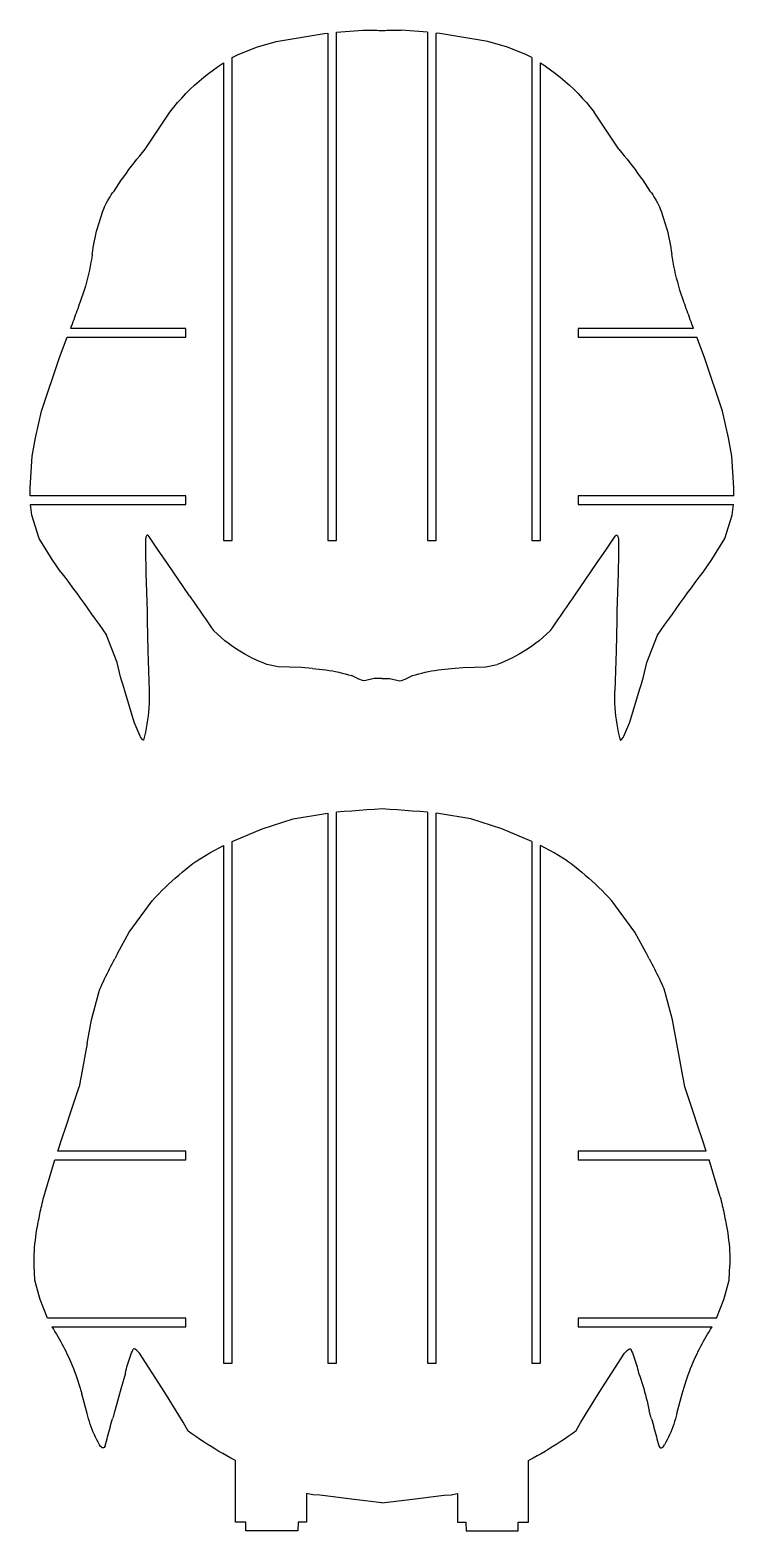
# Model space of a CAD drawing. Extents: x -170 to 170, y -270 to 270.
# Drawn here: x 59.4 to 89.7, y 72.1 to 136.8 of the extents above; entities that cross this region are included whole.
import ezdxf

# ---------------------------------------------------------------- set-up
doc = ezdxf.new("R2010")
doc.units = 0
doc.header["$MEASUREMENT"] = 0
doc.layers.get('0').update_dxf_attribs({"linetype": 'CONTINUOUS'})

msp = doc.modelspace()

# ---------------------------------------------------------------- linework, layer by layer
for p, q in [((69.999, 136.301), (72.072, 136.644)), ((72.072, 136.644), (72.233, 136.667)), ((72.233, 136.667), (72.233, 114.805)), ((72.608, 136.715), (73.747, 136.794)), ((72.608, 114.805), (72.608, 136.715)), ((73.747, 136.794), (73.815, 136.797)), ((73.815, 136.797), (73.883, 136.799)), ((73.883, 136.799), (73.952, 136.8)), ((73.952, 136.8), (74.02, 136.8)), ((74.02, 136.8), (74.089, 136.8)), ((74.089, 136.8), (74.157, 136.799)), ((74.157, 136.799), (74.225, 136.796)), ((74.225, 136.796), (74.294, 136.794)), ((74.294, 136.794), (74.362, 136.79)), ((74.362, 136.79), (74.43, 136.785)), ((74.43, 136.785), (74.498, 136.78)), ((74.498, 136.78), (74.567, 136.774)), ((74.567, 136.774), (74.635, 136.78)), ((74.635, 136.78), (74.703, 136.785)), ((74.703, 136.785), (74.771, 136.79)), ((74.771, 136.79), (74.839, 136.794)), ((74.839, 136.794), (74.908, 136.796)), ((74.908, 136.796), (74.976, 136.799)), ((74.976, 136.799), (75.044, 136.8)), ((75.044, 136.8), (75.113, 136.8)), ((75.113, 136.8), (75.181, 136.8)), ((75.181, 136.8), (75.25, 136.799)), ((75.25, 136.799), (75.318, 136.797)), ((75.318, 136.797), (75.386, 136.794)), ((76.525, 136.715), (75.386, 136.794)), ((76.525, 136.715), (76.525, 114.805)), ((77.061, 136.644), (76.9, 136.667)), ((76.9, 114.805), (76.9, 136.667)), ((79.134, 136.301), (77.061, 136.644)), ((68.335, 135.729), (69.15, 136.064)), ((69.15, 136.064), (69.999, 136.301)), ((79.983, 136.064), (79.134, 136.301)), ((80.798, 135.729), (79.983, 136.064)), ((67.3, 135.087), (67.514, 135.238)), ((67.514, 135.238), (67.733, 135.382)), ((67.733, 135.382), (67.733, 114.805)), ((68.108, 135.611), (68.172, 135.646)), ((68.108, 114.805), (68.108, 135.611)), ((68.172, 135.646), (68.335, 135.729)), ((80.961, 135.646), (80.798, 135.729)), ((81.025, 135.611), (80.961, 135.646)), ((81.025, 135.611), (81.025, 114.805)), ((81.4, 135.382), (81.619, 135.238)), ((81.4, 114.805), (81.4, 135.382)), ((81.619, 135.238), (81.833, 135.087)), ((66.487, 134.425), (66.683, 134.599)), ((66.683, 134.599), (66.884, 134.768)), ((66.884, 134.768), (67.089, 134.931)), ((67.089, 134.931), (67.3, 135.087)), ((81.833, 135.087), (82.044, 134.931)), ((82.044, 134.931), (82.249, 134.768)), ((82.249, 134.768), (82.45, 134.599)), ((82.45, 134.599), (82.646, 134.425)), ((65.758, 133.672), (65.932, 133.868)), ((65.932, 133.868), (66.112, 134.059)), ((66.112, 134.059), (66.297, 134.245)), ((66.297, 134.245), (66.487, 134.425)), ((82.646, 134.425), (82.836, 134.245)), ((82.836, 134.245), (83.021, 134.059)), ((83.021, 134.059), (83.201, 133.868)), ((83.201, 133.868), (83.375, 133.672)), ((64.363, 131.665), (65.428, 133.264)), ((65.428, 133.264), (65.59, 133.47)), ((65.59, 133.47), (65.758, 133.672)), ((83.375, 133.672), (83.543, 133.47)), ((83.543, 133.47), (83.705, 133.264)), ((84.77, 131.665), (83.705, 133.264)), ((64.004, 131.23), (64.122, 131.376)), ((64.122, 131.376), (64.242, 131.521)), ((64.242, 131.521), (64.363, 131.665)), ((84.77, 131.665), (84.891, 131.521)), ((84.891, 131.521), (85.011, 131.376)), ((85.011, 131.376), (85.129, 131.23)), ((63.439, 130.481), (63.549, 130.633)), ((63.549, 130.633), (63.66, 130.784)), ((63.66, 130.784), (63.773, 130.934)), ((63.773, 130.934), (63.888, 131.083)), ((63.888, 131.083), (64.004, 131.23)), ((85.129, 131.23), (85.245, 131.083)), ((85.245, 131.083), (85.36, 130.934)), ((85.36, 130.934), (85.473, 130.784)), ((85.473, 130.784), (85.584, 130.633)), ((85.584, 130.633), (85.694, 130.481)), ((63.016, 129.86), (63.119, 130.017)), ((63.119, 130.017), (63.224, 130.173)), ((63.224, 130.173), (63.33, 130.327)), ((63.33, 130.327), (63.439, 130.481)), ((85.694, 130.481), (85.803, 130.327)), ((85.803, 130.327), (85.909, 130.173)), ((85.909, 130.173), (86.014, 130.017)), ((86.014, 130.017), (86.117, 129.86)), ((62.652, 129.273), (62.696, 129.361)), ((62.696, 129.361), (62.743, 129.449)), ((62.743, 129.449), (62.792, 129.534)), ((62.792, 129.534), (62.844, 129.618)), ((62.844, 129.618), (62.899, 129.701)), ((62.899, 129.701), (62.956, 129.781)), ((62.956, 129.781), (63.016, 129.86)), ((86.117, 129.86), (86.177, 129.781)), ((86.177, 129.781), (86.234, 129.701)), ((86.234, 129.701), (86.289, 129.618)), ((86.289, 129.618), (86.341, 129.534)), ((86.341, 129.534), (86.39, 129.449)), ((86.39, 129.449), (86.437, 129.361)), ((86.437, 129.361), (86.481, 129.273)), ((62.428, 128.677), (62.476, 128.812)), ((62.476, 128.812), (62.505, 128.906)), ((62.505, 128.906), (62.538, 129)), ((62.538, 129), (62.573, 129.092)), ((62.573, 129.092), (62.611, 129.183)), ((62.611, 129.183), (62.652, 129.273)), ((86.481, 129.273), (86.522, 129.183)), ((86.522, 129.183), (86.56, 129.092)), ((86.56, 129.092), (86.595, 128.999)), ((86.595, 128.999), (86.628, 128.906)), ((86.628, 128.906), (86.657, 128.812)), ((86.657, 128.812), (86.705, 128.677)), ((62.228, 127.992), (62.263, 128.13)), ((62.263, 128.13), (62.3, 128.268)), ((62.3, 128.268), (62.34, 128.405)), ((62.34, 128.405), (62.383, 128.542)), ((62.383, 128.542), (62.428, 128.677)), ((86.705, 128.677), (86.75, 128.542)), ((86.75, 128.542), (86.793, 128.405)), ((86.793, 128.405), (86.833, 128.268)), ((86.833, 128.268), (86.87, 128.13)), ((86.87, 128.13), (86.905, 127.992)), ((62.097, 127.29), (62.118, 127.431)), ((62.118, 127.431), (62.141, 127.572)), ((62.141, 127.572), (62.168, 127.713)), ((62.168, 127.713), (62.197, 127.853)), ((62.197, 127.853), (62.228, 127.992)), ((86.905, 127.992), (86.936, 127.853)), ((86.936, 127.853), (86.965, 127.713)), ((86.965, 127.713), (86.992, 127.572)), ((86.992, 127.572), (87.015, 127.431)), ((87.015, 127.431), (87.036, 127.29)), ((62.023, 126.798), (61.99, 126.624)), ((62.053, 126.973), (62.023, 126.798)), ((62.079, 127.148), (62.053, 126.973)), ((62.079, 127.148), (62.097, 127.29)), ((87.036, 127.29), (87.054, 127.148)), ((87.082, 126.973), (87.054, 127.148)), ((87.113, 126.799), (87.082, 126.973)), ((87.147, 126.624), (87.113, 126.799)), ((61.873, 126.104), (61.828, 125.933)), ((61.915, 126.277), (61.873, 126.104)), ((61.954, 126.45), (61.915, 126.277)), ((61.99, 126.624), (61.954, 126.45)), ((87.184, 126.451), (87.147, 126.624)), ((87.223, 126.278), (87.184, 126.451)), ((87.265, 126.106), (87.223, 126.278)), ((87.311, 125.934), (87.265, 126.106)), ((61.728, 125.592), (61.673, 125.423)), ((61.779, 125.762), (61.728, 125.592)), ((61.828, 125.933), (61.779, 125.762)), ((87.359, 125.763), (87.311, 125.934)), ((87.409, 125.593), (87.359, 125.763)), ((87.463, 125.424), (87.409, 125.593)), ((61.485, 124.89), (61.451, 124.795)), ((61.518, 124.986), (61.485, 124.89)), ((61.552, 125.082), (61.518, 124.986)), ((61.552, 125.082), (61.555, 125.089)), ((61.615, 125.256), (61.555, 125.089)), ((61.673, 125.423), (61.615, 125.256)), ((87.519, 125.256), (87.463, 125.424)), ((87.578, 125.089), (87.519, 125.256)), ((87.581, 125.082), (87.578, 125.089)), ((87.615, 124.986), (87.581, 125.082)), ((87.648, 124.89), (87.615, 124.986)), ((87.682, 124.795), (87.648, 124.89)), ((61.242, 124.223), (61.207, 124.128)), ((61.278, 124.318), (61.242, 124.223)), ((61.313, 124.413), (61.278, 124.318)), ((61.347, 124.508), (61.313, 124.413)), ((61.382, 124.604), (61.347, 124.508)), ((61.416, 124.699), (61.382, 124.604)), ((61.451, 124.795), (61.416, 124.699)), ((87.717, 124.699), (87.682, 124.795)), ((87.751, 124.604), (87.717, 124.699)), ((87.786, 124.508), (87.751, 124.604)), ((87.82, 124.413), (87.786, 124.508)), ((87.855, 124.318), (87.82, 124.413)), ((87.891, 124.223), (87.855, 124.318)), ((87.926, 124.128), (87.891, 124.223)), ((60.671, 122.696), (60.995, 123.563)), ((60.995, 123.563), (66.113, 123.563)), ((61.171, 124.033), (61.136, 123.938)), ((66.113, 123.938), (61.136, 123.938)), ((61.207, 124.128), (61.171, 124.033)), ((66.113, 123.563), (66.113, 123.938)), ((83.02, 123.938), (83.02, 123.563)), ((87.997, 123.938), (83.02, 123.938)), ((83.02, 123.563), (88.138, 123.563)), ((87.962, 124.033), (87.926, 124.128)), ((87.997, 123.938), (87.962, 124.033)), ((88.462, 122.696), (88.138, 123.563)), ((59.896, 120.372), (60.671, 122.696)), ((89.237, 120.372), (88.462, 122.696)), ((59.627, 119.223), (59.896, 120.372)), ((89.506, 119.223), (89.237, 120.372)), ((59.487, 118.438), (59.627, 119.223)), ((89.646, 118.437), (89.506, 119.223)), ((59.394, 117.072), (59.487, 118.438)), ((89.739, 117.072), (89.646, 118.437)), ((59.398, 116.735), (59.394, 117.072)), ((89.735, 116.735), (89.739, 117.072)), ((66.113, 116.735), (59.398, 116.735)), ((66.113, 116.361), (66.113, 116.735)), ((83.02, 116.735), (83.02, 116.361)), ((89.735, 116.735), (83.02, 116.735)), ((59.473, 115.899), (59.413, 116.361)), ((59.413, 116.361), (66.113, 116.361)), ((59.791, 114.888), (59.473, 115.899)), ((83.02, 116.361), (89.72, 116.361)), ((89.342, 114.888), (89.66, 115.899)), ((89.66, 115.899), (89.72, 116.361)), ((60.343, 113.985), (59.791, 114.888)), ((64.377, 114.852), (64.374, 114.645)), ((64.374, 114.645), (64.377, 114.438)), ((64.393, 114.956), (64.377, 114.852)), ((64.411, 115.004), (64.393, 114.956)), ((64.425, 115.024), (64.411, 115.004)), ((64.435, 115.031), (64.425, 115.024)), ((64.459, 115.039), (64.435, 115.031)), ((64.47, 115.035), (64.459, 115.039)), ((64.523, 114.989), (64.47, 115.035)), ((64.884, 114.437), (64.523, 114.989)), ((67.733, 114.805), (68.108, 114.805)), ((72.233, 114.805), (72.608, 114.805)), ((76.525, 114.805), (76.9, 114.805)), ((81.025, 114.805), (81.4, 114.805)), ((84.249, 114.437), (84.61, 114.989)), ((84.61, 114.989), (84.663, 115.035)), ((84.663, 115.035), (84.674, 115.039)), ((84.674, 115.039), (84.698, 115.031)), ((84.698, 115.031), (84.708, 115.024)), ((84.708, 115.024), (84.722, 115.004)), ((84.722, 115.004), (84.74, 114.956)), ((84.74, 114.956), (84.756, 114.852)), ((84.759, 114.645), (84.755, 114.232)), ((84.756, 114.852), (84.759, 114.645)), ((88.79, 113.985), (89.342, 114.888)), ((60.726, 113.443), (60.343, 113.985)), ((64.377, 114.438), (64.384, 113.405)), ((65.321, 113.822), (64.884, 114.437)), ((66.265, 112.423), (65.321, 113.822)), ((82.868, 112.423), (83.812, 113.822)), ((83.812, 113.822), (84.249, 114.437)), ((84.755, 114.232), (84.749, 113.405)), ((88.407, 113.443), (88.79, 113.985)), ((60.726, 113.443), (60.894, 113.22)), ((60.894, 113.22), (61.062, 112.996)), ((64.384, 113.405), (64.439, 111.758)), ((84.749, 113.405), (84.694, 111.758)), ((88.071, 112.996), (88.239, 113.22)), ((88.239, 113.22), (88.407, 113.443)), ((61.062, 112.996), (61.228, 112.771)), ((61.228, 112.771), (61.394, 112.546)), ((61.394, 112.546), (61.559, 112.32)), ((87.574, 112.32), (87.739, 112.546)), ((87.739, 112.546), (87.905, 112.771)), ((87.905, 112.771), (88.071, 112.996)), ((61.559, 112.32), (61.722, 112.094)), ((61.722, 112.094), (61.886, 111.867)), ((66.265, 112.423), (66.353, 112.3)), ((66.353, 112.3), (66.441, 112.176)), ((66.441, 112.176), (66.529, 112.051)), ((66.529, 112.051), (66.616, 111.927)), ((66.616, 111.927), (66.703, 111.802)), ((82.43, 111.802), (82.517, 111.927)), ((82.517, 111.927), (82.604, 112.051)), ((82.604, 112.051), (82.692, 112.176)), ((82.692, 112.176), (82.78, 112.3)), ((82.78, 112.3), (82.868, 112.423)), ((87.247, 111.867), (87.411, 112.094)), ((87.411, 112.094), (87.574, 112.32)), ((61.886, 111.867), (62.048, 111.64)), ((62.048, 111.64), (62.209, 111.411)), ((62.209, 111.411), (62.37, 111.183)), ((64.439, 111.758), (64.439, 111.357)), ((64.439, 111.357), (64.47, 110.053)), ((66.703, 111.802), (66.79, 111.678)), ((66.79, 111.678), (66.876, 111.553)), ((66.876, 111.553), (66.962, 111.427)), ((66.962, 111.427), (67.048, 111.302)), ((67.048, 111.302), (67.133, 111.176)), ((82, 111.176), (82.085, 111.302)), ((82.085, 111.302), (82.171, 111.427)), ((82.171, 111.427), (82.257, 111.553)), ((82.257, 111.553), (82.343, 111.678)), ((82.343, 111.678), (82.43, 111.802)), ((84.694, 111.357), (84.663, 110.053)), ((84.694, 111.758), (84.694, 111.357)), ((86.763, 111.182), (86.924, 111.411)), ((86.924, 111.411), (87.085, 111.639)), ((87.085, 111.639), (87.247, 111.867)), ((62.37, 111.183), (62.529, 110.953)), ((62.529, 110.953), (62.688, 110.723)), ((63.149, 109.546), (62.688, 110.723)), ((67.133, 111.176), (67.218, 111.05)), ((67.218, 111.05), (67.303, 110.924)), ((67.793, 110.49), (67.303, 110.924)), ((81.339, 110.49), (81.83, 110.924)), ((81.83, 110.924), (81.915, 111.05)), ((81.915, 111.05), (82, 111.176)), ((85.984, 109.546), (86.445, 110.723)), ((86.445, 110.723), (86.604, 110.953)), ((86.604, 110.953), (86.763, 111.182)), ((64.47, 110.053), (64.528, 108.325)), ((67.931, 110.383), (67.793, 110.49)), ((68.072, 110.28), (67.931, 110.383)), ((68.215, 110.181), (68.072, 110.28)), ((68.36, 110.086), (68.215, 110.181)), ((68.508, 109.994), (68.36, 110.086)), ((68.659, 109.906), (68.508, 109.994)), ((80.625, 109.994), (80.474, 109.906)), ((80.773, 110.086), (80.625, 109.994)), ((80.918, 110.181), (80.773, 110.086)), ((81.061, 110.28), (80.918, 110.181)), ((81.202, 110.383), (81.061, 110.28)), ((81.339, 110.49), (81.202, 110.383)), ((84.663, 110.053), (84.605, 108.325)), ((63.293, 108.93), (63.149, 109.546)), ((68.811, 109.823), (68.659, 109.906)), ((68.966, 109.743), (68.811, 109.823)), ((69.123, 109.667), (68.966, 109.743)), ((69.282, 109.596), (69.123, 109.667)), ((69.442, 109.529), (69.282, 109.596)), ((69.604, 109.465), (69.442, 109.529)), ((70.09, 109.365), (69.604, 109.465)), ((70.585, 109.345), (70.09, 109.365)), ((71.081, 109.337), (70.585, 109.345)), ((71.576, 109.295), (71.081, 109.337)), ((71.576, 109.295), (71.718, 109.283)), ((77.415, 109.283), (77.557, 109.295)), ((77.557, 109.295), (78.052, 109.337)), ((78.052, 109.337), (78.548, 109.345)), ((78.548, 109.345), (79.043, 109.365)), ((79.043, 109.365), (79.528, 109.465)), ((79.691, 109.528), (79.528, 109.465)), ((79.851, 109.596), (79.691, 109.528)), ((80.01, 109.667), (79.851, 109.596)), ((80.167, 109.743), (80.01, 109.667)), ((80.322, 109.823), (80.167, 109.743)), ((80.474, 109.906), (80.322, 109.823)), ((85.84, 108.93), (85.984, 109.546)), ((63.333, 108.79), (63.293, 108.93)), ((63.389, 108.611), (63.333, 108.79)), ((71.718, 109.283), (71.86, 109.269)), ((71.86, 109.269), (72.002, 109.252)), ((72.002, 109.252), (72.144, 109.233)), ((72.144, 109.233), (72.285, 109.211)), ((72.285, 109.211), (72.426, 109.186)), ((72.426, 109.186), (72.566, 109.159)), ((72.566, 109.159), (72.706, 109.129)), ((72.706, 109.129), (72.845, 109.097)), ((72.845, 109.097), (72.983, 109.062)), ((72.983, 109.062), (73.121, 109.024)), ((73.121, 109.024), (73.258, 108.984)), ((73.572, 108.836), (73.258, 108.984)), ((73.733, 108.772), (73.572, 108.836)), ((73.819, 108.765), (73.733, 108.772)), ((74.229, 108.855), (73.819, 108.765)), ((74.566, 108.867), (74.229, 108.855)), ((74.566, 108.867), (74.903, 108.855)), ((74.903, 108.855), (75.314, 108.765)), ((75.314, 108.765), (75.4, 108.772)), ((75.4, 108.772), (75.561, 108.836)), ((75.561, 108.836), (75.875, 108.984)), ((75.875, 108.984), (76.012, 109.024)), ((76.012, 109.024), (76.15, 109.062)), ((76.15, 109.062), (76.288, 109.097)), ((76.288, 109.097), (76.427, 109.129)), ((76.427, 109.129), (76.567, 109.159)), ((76.567, 109.159), (76.707, 109.186)), ((76.707, 109.186), (76.848, 109.211)), ((76.848, 109.211), (76.989, 109.233)), ((76.989, 109.233), (77.131, 109.252)), ((77.131, 109.252), (77.273, 109.269)), ((77.273, 109.269), (77.415, 109.283)), ((85.75, 108.628), (85.8, 108.79)), ((85.8, 108.79), (85.84, 108.93)), ((63.483, 108.327), (63.389, 108.611)), ((63.884, 106.98), (63.483, 108.327)), ((64.528, 108.325), (64.533, 108.146)), ((64.533, 108.146), (64.533, 107.967)), ((84.6, 108.146), (84.605, 108.325)), ((84.601, 107.967), (84.6, 108.146)), ((85.249, 106.98), (85.666, 108.375)), ((85.666, 108.375), (85.75, 108.628)), ((64.505, 107.432), (64.486, 107.254)), ((64.519, 107.61), (64.505, 107.432)), ((64.528, 107.789), (64.519, 107.61)), ((64.533, 107.967), (64.528, 107.789)), ((84.606, 107.789), (84.601, 107.967)), ((84.615, 107.61), (84.606, 107.789)), ((84.629, 107.432), (84.615, 107.61)), ((84.647, 107.254), (84.629, 107.432)), ((64.147, 106.373), (63.884, 106.98)), ((64.404, 106.724), (64.367, 106.549)), ((64.436, 106.9), (64.404, 106.724)), ((64.463, 107.077), (64.436, 106.9)), ((64.486, 107.254), (64.463, 107.077)), ((84.67, 107.077), (84.647, 107.254)), ((84.698, 106.9), (84.67, 107.077)), ((84.729, 106.724), (84.698, 106.9)), ((84.766, 106.549), (84.729, 106.724)), ((84.986, 106.373), (85.249, 106.98)), ((64.174, 106.325), (64.147, 106.373)), ((64.239, 106.236), (64.174, 106.325)), ((64.258, 106.216), (64.239, 106.236)), ((64.268, 106.207), (64.258, 106.216)), ((64.281, 106.202), (64.268, 106.207)), ((64.327, 106.375), (64.281, 106.202)), ((64.367, 106.549), (64.327, 106.375)), ((84.807, 106.375), (84.766, 106.549)), ((84.852, 106.202), (84.807, 106.375)), ((84.852, 106.202), (84.865, 106.207)), ((84.865, 106.207), (84.875, 106.216)), ((84.875, 106.216), (84.894, 106.236)), ((84.894, 106.236), (84.959, 106.325)), ((84.959, 106.325), (84.986, 106.373)), ((70.737, 102.814), (72.138, 103.047)), ((72.138, 103.047), (72.233, 103.06)), ((72.233, 103.06), (72.233, 79.367)), ((72.935, 103.125), (72.608, 103.099)), ((72.608, 79.367), (72.608, 103.099)), ((73.261, 103.15), (72.935, 103.125)), ((73.587, 103.174), (73.261, 103.15)), ((73.914, 103.198), (73.587, 103.174)), ((74.24, 103.221), (73.914, 103.198)), ((74.567, 103.243), (74.24, 103.221)), ((74.893, 103.221), (74.567, 103.243)), ((75.219, 103.198), (74.893, 103.221)), ((75.546, 103.174), (75.219, 103.198)), ((75.872, 103.15), (75.546, 103.174)), ((76.198, 103.125), (75.872, 103.15)), ((76.525, 103.099), (76.198, 103.125)), ((76.525, 103.099), (76.525, 79.367)), ((76.995, 103.047), (76.9, 103.06)), ((76.9, 79.367), (76.9, 103.06)), ((78.396, 102.814), (76.995, 103.047)), ((68.108, 101.834), (69.403, 102.391)), ((69.403, 102.391), (70.737, 102.814)), ((79.73, 102.391), (78.396, 102.814)), ((81.025, 101.834), (79.73, 102.391)), ((67.152, 101.352), (67.733, 101.659)), ((67.733, 101.659), (67.733, 79.367)), ((68.108, 79.367), (68.108, 101.834)), ((81.025, 101.834), (81.025, 79.367)), ((81.981, 101.352), (81.4, 101.659)), ((81.4, 79.367), (81.4, 101.659)), ((66.263, 100.769), (66.419, 100.889)), ((66.419, 100.889), (66.578, 101.006)), ((66.578, 101.006), (67.152, 101.352)), ((82.555, 101.006), (81.981, 101.352)), ((82.555, 101.006), (82.714, 100.889)), ((82.714, 100.889), (82.871, 100.769)), ((65.508, 100.132), (65.655, 100.264)), ((65.655, 100.264), (65.804, 100.394)), ((65.804, 100.394), (65.955, 100.521)), ((65.955, 100.521), (66.108, 100.646)), ((66.108, 100.646), (66.263, 100.769)), ((82.871, 100.769), (83.025, 100.646)), ((83.025, 100.646), (83.178, 100.521)), ((83.178, 100.521), (83.329, 100.394)), ((83.329, 100.394), (83.478, 100.264)), ((83.478, 100.264), (83.625, 100.132)), ((64.943, 99.581), (65.081, 99.722)), ((65.081, 99.722), (65.221, 99.861)), ((65.221, 99.861), (65.364, 99.998)), ((65.364, 99.998), (65.508, 100.132)), ((83.625, 100.132), (83.769, 99.997)), ((83.769, 99.997), (83.912, 99.861)), ((83.912, 99.861), (84.052, 99.722)), ((84.052, 99.722), (84.19, 99.581)), ((63.664, 97.939), (64.658, 99.282)), ((64.658, 99.282), (64.807, 99.437)), ((64.807, 99.437), (64.943, 99.581)), ((84.19, 99.581), (84.326, 99.437)), ((84.475, 99.282), (84.326, 99.437)), ((85.469, 97.939), (84.475, 99.282)), ((63.163, 97.02), (63.664, 97.939)), ((85.97, 97.02), (85.469, 97.939)), ((63.163, 97.02), (63.154, 97)), ((85.979, 97), (85.97, 97.02)), ((62.772, 96.248), (62.827, 96.356)), ((62.827, 96.356), (62.883, 96.464)), ((62.883, 96.464), (62.939, 96.572)), ((62.939, 96.572), (62.996, 96.679)), ((62.996, 96.679), (63.054, 96.786)), ((63.063, 96.805), (63.054, 96.786)), ((63.073, 96.824), (63.063, 96.805)), ((63.082, 96.844), (63.073, 96.824)), ((63.091, 96.863), (63.082, 96.844)), ((63.1, 96.883), (63.091, 96.863)), ((63.109, 96.902), (63.1, 96.883)), ((63.118, 96.922), (63.109, 96.902)), ((63.128, 96.941), (63.118, 96.922)), ((63.137, 96.961), (63.128, 96.941)), ((63.146, 96.98), (63.137, 96.961)), ((63.154, 97), (63.146, 96.98)), ((85.988, 96.98), (85.979, 97)), ((85.996, 96.961), (85.988, 96.98)), ((86.006, 96.941), (85.996, 96.961)), ((86.015, 96.922), (86.006, 96.941)), ((86.024, 96.902), (86.015, 96.922)), ((86.033, 96.883), (86.024, 96.902)), ((86.042, 96.863), (86.033, 96.883)), ((86.051, 96.844), (86.042, 96.863)), ((86.06, 96.824), (86.051, 96.844)), ((86.07, 96.805), (86.06, 96.824)), ((86.079, 96.786), (86.07, 96.805)), ((86.079, 96.786), (86.137, 96.679)), ((86.137, 96.679), (86.194, 96.572)), ((86.194, 96.572), (86.25, 96.464)), ((86.25, 96.464), (86.306, 96.356)), ((86.306, 96.356), (86.361, 96.248)), ((62.508, 95.701), (62.559, 95.811)), ((62.559, 95.811), (62.611, 95.921)), ((62.611, 95.921), (62.664, 96.03)), ((62.664, 96.03), (62.718, 96.139)), ((62.718, 96.139), (62.772, 96.248)), ((86.361, 96.248), (86.415, 96.139)), ((86.415, 96.139), (86.469, 96.03)), ((86.469, 96.03), (86.522, 95.921)), ((86.522, 95.921), (86.574, 95.811)), ((86.574, 95.811), (86.625, 95.701)), ((62.046, 94.153), (62.356, 95.336)), ((62.356, 95.336), (62.407, 95.48)), ((62.407, 95.48), (62.457, 95.591)), ((62.457, 95.591), (62.508, 95.701)), ((86.625, 95.701), (86.676, 95.591)), ((86.676, 95.591), (86.726, 95.48)), ((86.777, 95.336), (86.726, 95.48)), ((87.087, 94.153), (86.777, 95.336)), ((61.852, 93.139), (62.046, 94.153)), ((87.281, 93.139), (87.087, 94.153)), ((61.852, 93.139), (61.826, 92.983)), ((87.307, 92.983), (87.281, 93.139)), ((61.746, 92.514), (61.718, 92.358)), ((61.773, 92.67), (61.746, 92.514)), ((61.8, 92.827), (61.773, 92.67)), ((61.826, 92.983), (61.8, 92.827)), ((87.333, 92.826), (87.307, 92.983)), ((87.36, 92.67), (87.333, 92.826)), ((87.387, 92.514), (87.36, 92.67)), ((87.415, 92.358), (87.387, 92.514)), ((61.634, 91.891), (61.605, 91.735)), ((61.662, 92.046), (61.634, 91.891)), ((61.69, 92.202), (61.662, 92.046)), ((61.718, 92.358), (61.69, 92.202)), ((87.443, 92.202), (87.415, 92.358)), ((87.471, 92.046), (87.443, 92.202)), ((87.499, 91.89), (87.471, 92.046)), ((87.528, 91.735), (87.499, 91.89)), ((61.143, 90.151), (61.516, 91.268)), ((61.546, 91.423), (61.516, 91.268)), ((61.576, 91.579), (61.546, 91.423)), ((61.605, 91.735), (61.576, 91.579)), ((87.557, 91.579), (87.528, 91.735)), ((87.587, 91.423), (87.557, 91.579)), ((87.617, 91.268), (87.587, 91.423)), ((87.99, 90.151), (87.617, 91.268)), ((60.959, 89.57), (61.143, 90.151)), ((88.174, 89.57), (87.99, 90.151)), ((60.767, 89.024), (60.959, 89.57)), ((88.366, 89.024), (88.174, 89.57)), ((60.592, 88.501), (60.767, 89.024)), ((88.541, 88.501), (88.366, 89.024)), ((59.992, 86.529), (60.469, 88.126)), ((60.469, 88.126), (66.113, 88.126)), ((66.113, 88.501), (60.592, 88.501)), ((66.113, 88.126), (66.113, 88.501)), ((83.02, 88.501), (83.02, 88.126)), ((88.541, 88.501), (83.02, 88.501)), ((83.02, 88.126), (88.664, 88.126)), ((89.141, 86.529), (88.664, 88.126)), ((59.857, 85.978), (59.878, 86.07)), ((59.878, 86.07), (59.899, 86.163)), ((59.899, 86.163), (59.921, 86.254)), ((59.921, 86.254), (59.944, 86.346)), ((59.944, 86.346), (59.967, 86.438)), ((59.967, 86.438), (59.992, 86.529)), ((89.141, 86.529), (89.166, 86.438)), ((89.166, 86.438), (89.189, 86.346)), ((89.189, 86.346), (89.212, 86.254)), ((89.212, 86.254), (89.234, 86.162)), ((89.234, 86.162), (89.255, 86.07)), ((89.255, 86.07), (89.276, 85.978)), ((59.72, 85.269), (59.751, 85.421)), ((59.751, 85.421), (59.767, 85.514)), ((59.767, 85.514), (59.783, 85.607)), ((59.783, 85.607), (59.801, 85.7)), ((59.801, 85.7), (59.819, 85.793)), ((59.819, 85.793), (59.838, 85.885)), ((59.838, 85.885), (59.857, 85.978)), ((89.276, 85.978), (89.295, 85.885)), ((89.295, 85.885), (89.314, 85.793)), ((89.314, 85.793), (89.332, 85.7)), ((89.332, 85.7), (89.35, 85.607)), ((89.35, 85.607), (89.366, 85.514)), ((89.366, 85.514), (89.382, 85.421)), ((89.382, 85.421), (89.413, 85.269)), ((59.625, 84.66), (59.644, 84.813)), ((59.644, 84.813), (59.666, 84.965)), ((59.666, 84.965), (59.692, 85.118)), ((59.692, 85.118), (59.72, 85.269)), ((89.413, 85.269), (89.441, 85.118)), ((89.441, 85.118), (89.467, 84.965)), ((89.467, 84.965), (89.489, 84.813)), ((89.489, 84.813), (89.508, 84.66)), ((59.578, 84.044), (59.585, 84.198)), ((59.585, 84.198), (59.595, 84.352)), ((59.595, 84.352), (59.608, 84.506)), ((59.608, 84.506), (59.625, 84.66)), ((89.508, 84.66), (89.525, 84.506)), ((89.525, 84.506), (89.538, 84.352)), ((89.538, 84.352), (89.548, 84.198)), ((89.548, 84.198), (89.555, 84.044)), ((59.573, 83.736), (59.574, 83.89)), ((59.575, 83.581), (59.573, 83.736)), ((59.574, 83.89), (59.578, 84.044)), ((59.606, 82.937), (59.575, 83.581)), ((89.527, 82.937), (89.558, 83.581)), ((89.555, 84.044), (89.559, 83.89)), ((89.56, 83.736), (89.558, 83.581)), ((89.559, 83.89), (89.56, 83.736)), ((59.771, 82.313), (59.606, 82.937)), ((89.362, 82.313), (89.527, 82.937)), ((59.832, 82.101), (59.771, 82.313)), ((89.301, 82.101), (89.362, 82.313)), ((60.149, 81.298), (59.832, 82.101)), ((88.984, 81.298), (89.301, 82.101)), ((66.113, 81.298), (60.149, 81.298)), ((60.34, 80.923), (66.113, 80.923)), ((60.34, 80.923), (60.405, 80.822)), ((66.113, 80.923), (66.113, 81.298)), ((88.984, 81.298), (83.02, 81.298)), ((83.02, 81.298), (83.02, 80.923)), ((83.02, 80.923), (88.793, 80.923)), ((88.728, 80.822), (88.793, 80.923)), ((60.405, 80.822), (60.469, 80.72)), ((60.469, 80.72), (60.532, 80.618)), ((60.532, 80.618), (60.594, 80.514)), ((60.594, 80.514), (60.654, 80.41)), ((60.654, 80.41), (60.713, 80.305)), ((60.713, 80.305), (60.77, 80.2)), ((60.77, 80.2), (60.827, 80.093)), ((88.306, 80.093), (88.363, 80.2)), ((88.363, 80.2), (88.42, 80.305)), ((88.42, 80.305), (88.479, 80.41)), ((88.479, 80.41), (88.539, 80.514)), ((88.539, 80.514), (88.601, 80.618)), ((88.601, 80.618), (88.664, 80.72)), ((88.664, 80.72), (88.728, 80.822)), ((60.827, 80.093), (60.882, 79.986)), ((60.882, 79.986), (60.935, 79.879)), ((60.935, 79.879), (60.988, 79.771)), ((60.988, 79.771), (61.039, 79.662)), ((61.039, 79.662), (61.097, 79.531)), ((63.65, 79.462), (63.679, 79.548)), ((63.679, 79.548), (63.71, 79.633)), ((63.71, 79.633), (63.742, 79.718)), ((63.742, 79.718), (63.775, 79.802)), ((63.775, 79.802), (63.811, 79.886)), ((63.811, 79.886), (63.847, 79.968)), ((63.868, 79.976), (63.847, 79.968)), ((63.888, 79.976), (63.868, 79.976)), ((63.926, 79.961), (63.888, 79.976)), ((63.994, 79.914), (63.926, 79.961)), ((64.111, 79.797), (63.994, 79.914)), ((65.208, 78.101), (64.111, 79.797)), ((83.925, 78.101), (85.022, 79.797)), ((85.022, 79.797), (85.139, 79.914)), ((85.139, 79.914), (85.207, 79.961)), ((85.207, 79.961), (85.245, 79.976)), ((85.245, 79.976), (85.265, 79.976)), ((85.265, 79.976), (85.286, 79.968)), ((85.286, 79.968), (85.322, 79.885)), ((85.322, 79.885), (85.358, 79.802)), ((85.358, 79.802), (85.391, 79.718)), ((85.391, 79.718), (85.423, 79.633)), ((85.423, 79.633), (85.454, 79.548)), ((85.454, 79.548), (85.483, 79.462)), ((88.036, 79.531), (88.094, 79.662)), ((88.094, 79.662), (88.145, 79.771)), ((88.145, 79.771), (88.198, 79.879)), ((88.198, 79.879), (88.251, 79.986)), ((88.251, 79.986), (88.306, 80.093)), ((61.097, 79.531), (61.154, 79.399)), ((61.154, 79.399), (61.209, 79.267)), ((61.209, 79.267), (61.263, 79.134)), ((61.263, 79.134), (61.314, 79)), ((61.314, 79), (61.364, 78.866)), ((63.508, 78.938), (63.321, 78.294)), ((63.508, 78.938), (63.528, 79.027)), ((63.528, 79.027), (63.549, 79.115)), ((63.549, 79.115), (63.572, 79.202)), ((63.572, 79.202), (63.596, 79.289)), ((63.596, 79.289), (63.622, 79.376)), ((63.622, 79.376), (63.65, 79.462)), ((67.733, 79.367), (68.108, 79.367)), ((72.233, 79.367), (72.608, 79.367)), ((76.525, 79.367), (76.9, 79.367)), ((81.025, 79.367), (81.4, 79.367)), ((85.483, 79.462), (85.511, 79.376)), ((85.511, 79.376), (85.537, 79.289)), ((85.537, 79.289), (85.561, 79.202)), ((85.561, 79.202), (85.584, 79.115)), ((85.584, 79.115), (85.605, 79.027)), ((85.605, 79.027), (85.625, 78.938)), ((85.625, 78.938), (85.673, 78.805)), ((87.769, 78.866), (87.819, 79)), ((87.819, 79), (87.87, 79.134)), ((87.87, 79.134), (87.924, 79.267)), ((87.924, 79.267), (87.979, 79.399)), ((87.979, 79.399), (88.036, 79.531)), ((61.364, 78.866), (61.412, 78.731)), ((61.412, 78.731), (61.459, 78.595)), ((61.459, 78.595), (61.504, 78.459)), ((61.504, 78.459), (61.546, 78.322)), ((61.546, 78.322), (61.588, 78.185)), ((63.321, 78.294), (63.051, 77.305)), ((85.673, 78.805), (85.719, 78.671)), ((85.719, 78.671), (85.763, 78.537)), ((85.763, 78.537), (85.806, 78.402)), ((85.806, 78.402), (85.846, 78.267)), ((85.846, 78.267), (85.885, 78.131)), ((87.545, 78.185), (87.586, 78.322)), ((87.586, 78.322), (87.629, 78.459)), ((87.629, 78.459), (87.674, 78.595)), ((87.674, 78.595), (87.721, 78.731)), ((87.721, 78.731), (87.769, 78.866)), ((61.588, 78.185), (61.627, 78.047)), ((61.857, 77.192), (61.627, 78.047)), ((65.997, 76.818), (65.208, 78.101)), ((83.136, 76.818), (83.925, 78.101)), ((85.885, 78.131), (85.923, 77.994)), ((85.923, 77.994), (85.958, 77.857)), ((85.958, 77.857), (85.992, 77.72)), ((85.992, 77.72), (86.024, 77.582)), ((87.276, 77.192), (87.506, 78.047)), ((87.506, 78.047), (87.545, 78.185)), ((61.886, 77.075), (61.857, 77.192)), ((61.918, 76.959), (61.886, 77.075)), ((61.953, 76.843), (61.918, 76.959)), ((62.925, 76.873), (62.953, 76.97)), ((62.962, 76.998), (62.953, 76.97)), ((62.97, 77.026), (62.962, 76.998)), ((62.978, 77.054), (62.97, 77.026)), ((62.987, 77.082), (62.978, 77.054)), ((62.995, 77.109), (62.987, 77.082)), ((63.003, 77.137), (62.995, 77.109)), ((63.011, 77.165), (63.003, 77.137)), ((63.019, 77.193), (63.011, 77.165)), ((63.027, 77.221), (63.019, 77.193)), ((63.035, 77.249), (63.027, 77.221)), ((63.043, 77.277), (63.035, 77.249)), ((63.051, 77.305), (63.043, 77.277)), ((86.024, 77.582), (86.054, 77.444)), ((86.054, 77.444), (86.082, 77.305)), ((86.089, 77.277), (86.082, 77.305)), ((86.097, 77.249), (86.089, 77.277)), ((86.105, 77.221), (86.097, 77.249)), ((86.113, 77.193), (86.105, 77.221)), ((86.121, 77.165), (86.113, 77.193)), ((86.129, 77.137), (86.121, 77.165)), ((86.137, 77.109), (86.129, 77.137)), ((86.146, 77.081), (86.137, 77.109)), ((86.154, 77.053), (86.146, 77.081)), ((86.163, 77.026), (86.154, 77.053)), ((86.171, 76.998), (86.163, 77.026)), ((86.18, 76.97), (86.171, 76.998)), ((86.18, 76.97), (86.208, 76.873)), ((87.215, 76.959), (87.18, 76.843)), ((87.247, 77.075), (87.215, 76.959)), ((87.276, 77.192), (87.247, 77.075)), ((61.991, 76.728), (61.953, 76.843)), ((62.031, 76.614), (61.991, 76.728)), ((62.074, 76.501), (62.031, 76.614)), ((62.12, 76.39), (62.074, 76.501)), ((62.168, 76.279), (62.12, 76.39)), ((62.764, 76.291), (62.79, 76.388)), ((62.79, 76.388), (62.817, 76.486)), ((62.817, 76.486), (62.843, 76.583)), ((62.843, 76.583), (62.87, 76.68)), ((62.87, 76.68), (62.898, 76.776)), ((62.898, 76.776), (62.925, 76.873)), ((66.216, 76.439), (65.997, 76.818)), ((66.375, 76.322), (66.216, 76.439)), ((66.537, 76.208), (66.375, 76.322)), ((82.758, 76.322), (82.596, 76.208)), ((82.917, 76.439), (82.758, 76.322)), ((82.917, 76.439), (83.136, 76.818)), ((86.208, 76.873), (86.235, 76.776)), ((86.235, 76.776), (86.263, 76.68)), ((86.263, 76.68), (86.29, 76.583)), ((86.29, 76.583), (86.316, 76.485)), ((86.316, 76.485), (86.343, 76.388)), ((86.343, 76.388), (86.369, 76.291)), ((87.013, 76.39), (86.965, 76.279)), ((87.059, 76.501), (87.013, 76.39)), ((87.102, 76.614), (87.059, 76.501)), ((87.142, 76.728), (87.102, 76.614)), ((87.18, 76.843), (87.142, 76.728)), ((62.219, 76.169), (62.168, 76.279)), ((62.272, 76.061), (62.219, 76.169)), ((62.328, 75.954), (62.272, 76.061)), ((62.387, 75.849), (62.328, 75.954)), ((62.437, 75.776), (62.387, 75.849)), ((62.47, 75.742), (62.437, 75.776)), ((62.505, 75.72), (62.47, 75.742)), ((62.528, 75.712), (62.505, 75.72)), ((62.549, 75.712), (62.528, 75.712)), ((62.568, 75.718), (62.549, 75.712)), ((62.587, 75.732), (62.568, 75.718)), ((62.638, 75.804), (62.587, 75.732)), ((62.638, 75.804), (62.663, 75.901)), ((62.663, 75.901), (62.688, 75.999)), ((62.688, 75.999), (62.713, 76.096)), ((62.713, 76.096), (62.738, 76.194)), ((62.738, 76.194), (62.764, 76.291)), ((66.699, 76.095), (66.537, 76.208)), ((66.863, 75.984), (66.699, 76.095)), ((67.029, 75.876), (66.863, 75.984)), ((67.196, 75.77), (67.029, 75.876)), ((67.364, 75.665), (67.196, 75.77)), ((67.534, 75.563), (67.364, 75.665)), ((81.769, 75.665), (81.599, 75.563)), ((81.937, 75.769), (81.769, 75.665)), ((82.104, 75.876), (81.937, 75.769)), ((82.27, 75.984), (82.104, 75.876)), ((82.434, 76.095), (82.27, 75.984)), ((82.596, 76.208), (82.434, 76.095)), ((86.369, 76.291), (86.395, 76.194)), ((86.395, 76.194), (86.42, 76.096)), ((86.42, 76.096), (86.445, 75.999)), ((86.445, 75.999), (86.47, 75.901)), ((86.47, 75.901), (86.495, 75.804)), ((86.495, 75.804), (86.545, 75.732)), ((86.545, 75.732), (86.565, 75.718)), ((86.565, 75.718), (86.584, 75.712)), ((86.584, 75.712), (86.605, 75.712)), ((86.605, 75.712), (86.628, 75.72)), ((86.628, 75.72), (86.663, 75.742)), ((86.663, 75.742), (86.696, 75.776)), ((86.696, 75.776), (86.746, 75.849)), ((86.805, 75.954), (86.746, 75.849)), ((86.861, 76.061), (86.805, 75.954)), ((86.914, 76.169), (86.861, 76.061)), ((86.965, 76.279), (86.914, 76.169)), ((67.705, 75.464), (67.534, 75.563)), ((67.877, 75.366), (67.705, 75.464)), ((68.051, 75.271), (67.877, 75.366)), ((68.225, 75.177), (68.051, 75.271)), ((68.249, 75.164), (68.225, 75.177)), ((68.249, 72.508), (68.249, 75.164)), ((80.884, 75.164), (80.908, 75.177)), ((80.884, 72.508), (80.884, 75.164)), ((81.082, 75.27), (80.908, 75.177)), ((81.256, 75.366), (81.082, 75.27)), ((81.428, 75.463), (81.256, 75.366)), ((81.599, 75.563), (81.428, 75.463)), ((71.307, 73.749), (71.307, 72.508)), ((71.585, 73.692), (71.307, 73.749)), ((77.548, 73.692), (77.826, 73.749)), ((77.826, 73.749), (77.826, 72.508)), ((71.886, 73.672), (71.585, 73.692)), ((73.364, 73.486), (71.886, 73.672)), ((74.566, 73.346), (73.364, 73.486)), ((74.566, 73.346), (75.769, 73.486)), ((75.769, 73.486), (77.247, 73.672)), ((77.247, 73.672), (77.548, 73.692)), ((68.691, 72.508), (68.249, 72.508)), ((68.691, 72.133), (68.691, 72.508)), ((70.951, 72.508), (70.934, 72.133)), ((71.307, 72.508), (70.951, 72.508)), ((77.826, 72.508), (78.182, 72.508)), ((78.182, 72.508), (78.199, 72.133)), ((80.442, 72.508), (80.884, 72.508)), ((80.442, 72.133), (80.442, 72.508)), ((70.934, 72.133), (68.691, 72.133)), ((78.199, 72.133), (80.442, 72.133))]:
    msp.add_line(p, q)

doc.saveas('drawing.dxf')
